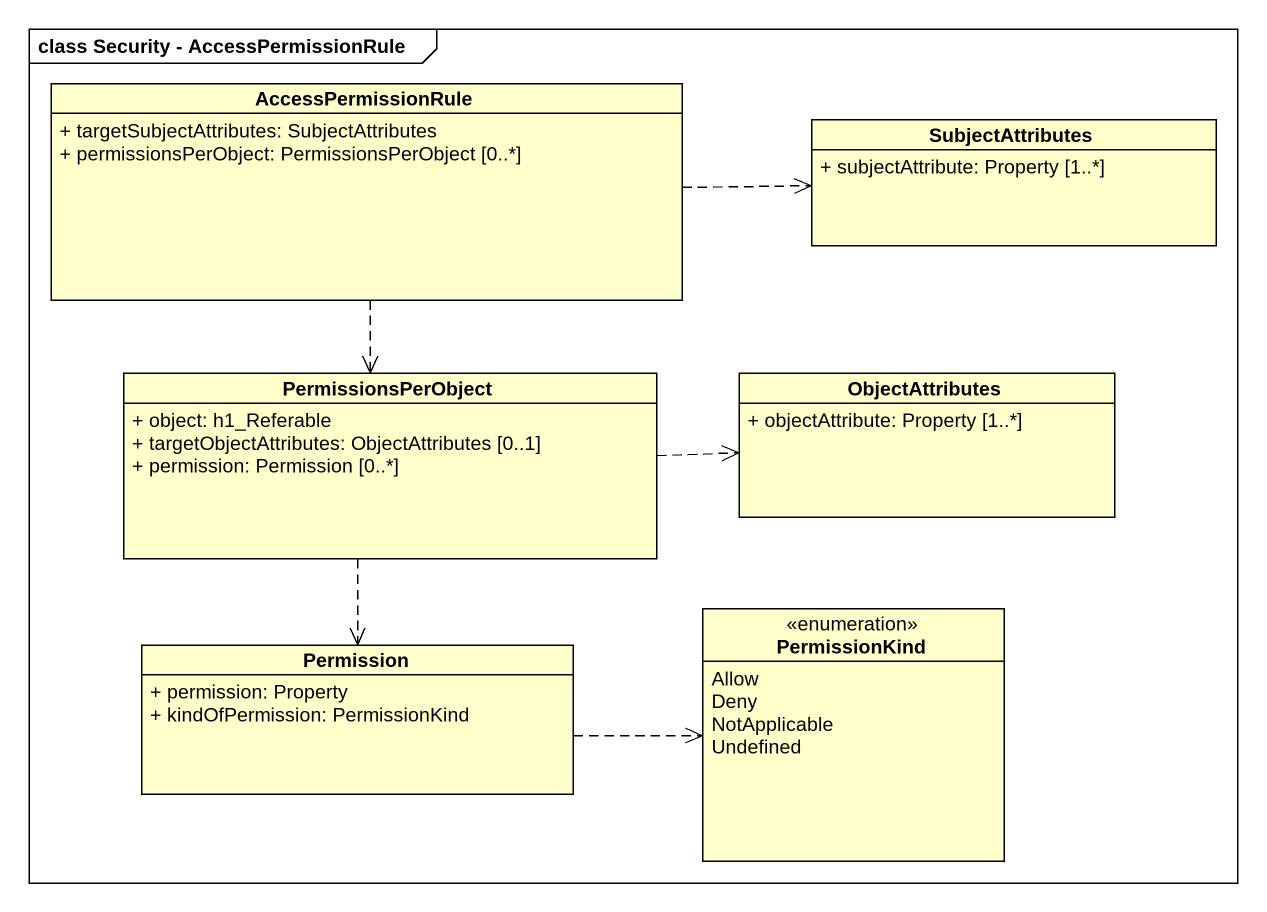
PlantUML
@startuml
mainframe class Security - AccessPermissionRule
hide circle
hide empty members
skinparam classAttributeIconSize 0
class AccessPermissionRule {
  + targetSubjectAttributes: SubjectAttributes
  + permissionsPerObject: PermissionsPerObject [0..*]
}
class SubjectAttributes {
  + subjectAttribute: Property [1..*]
}
class PermissionsPerObject {
  + object: h1_Referable
  + targetObjectAttributes: ObjectAttributes [0..1]
  + permission: Permission [0..*]
}
class ObjectAttributes {
  + objectAttribute: Property [1..*]
}
class Permission {
  + permission: Property
  + kindOfPermission: PermissionKind
}
enum PermissionKind {
  Allow
  Deny
  NotApplicable
  Undefined
}
AccessPermissionRule .right.> SubjectAttributes
AccessPermissionRule ..> PermissionsPerObject
PermissionsPerObject .right.> ObjectAttributes
PermissionsPerObject ..> Permission
Permission .right.> PermissionKind
@enduml
